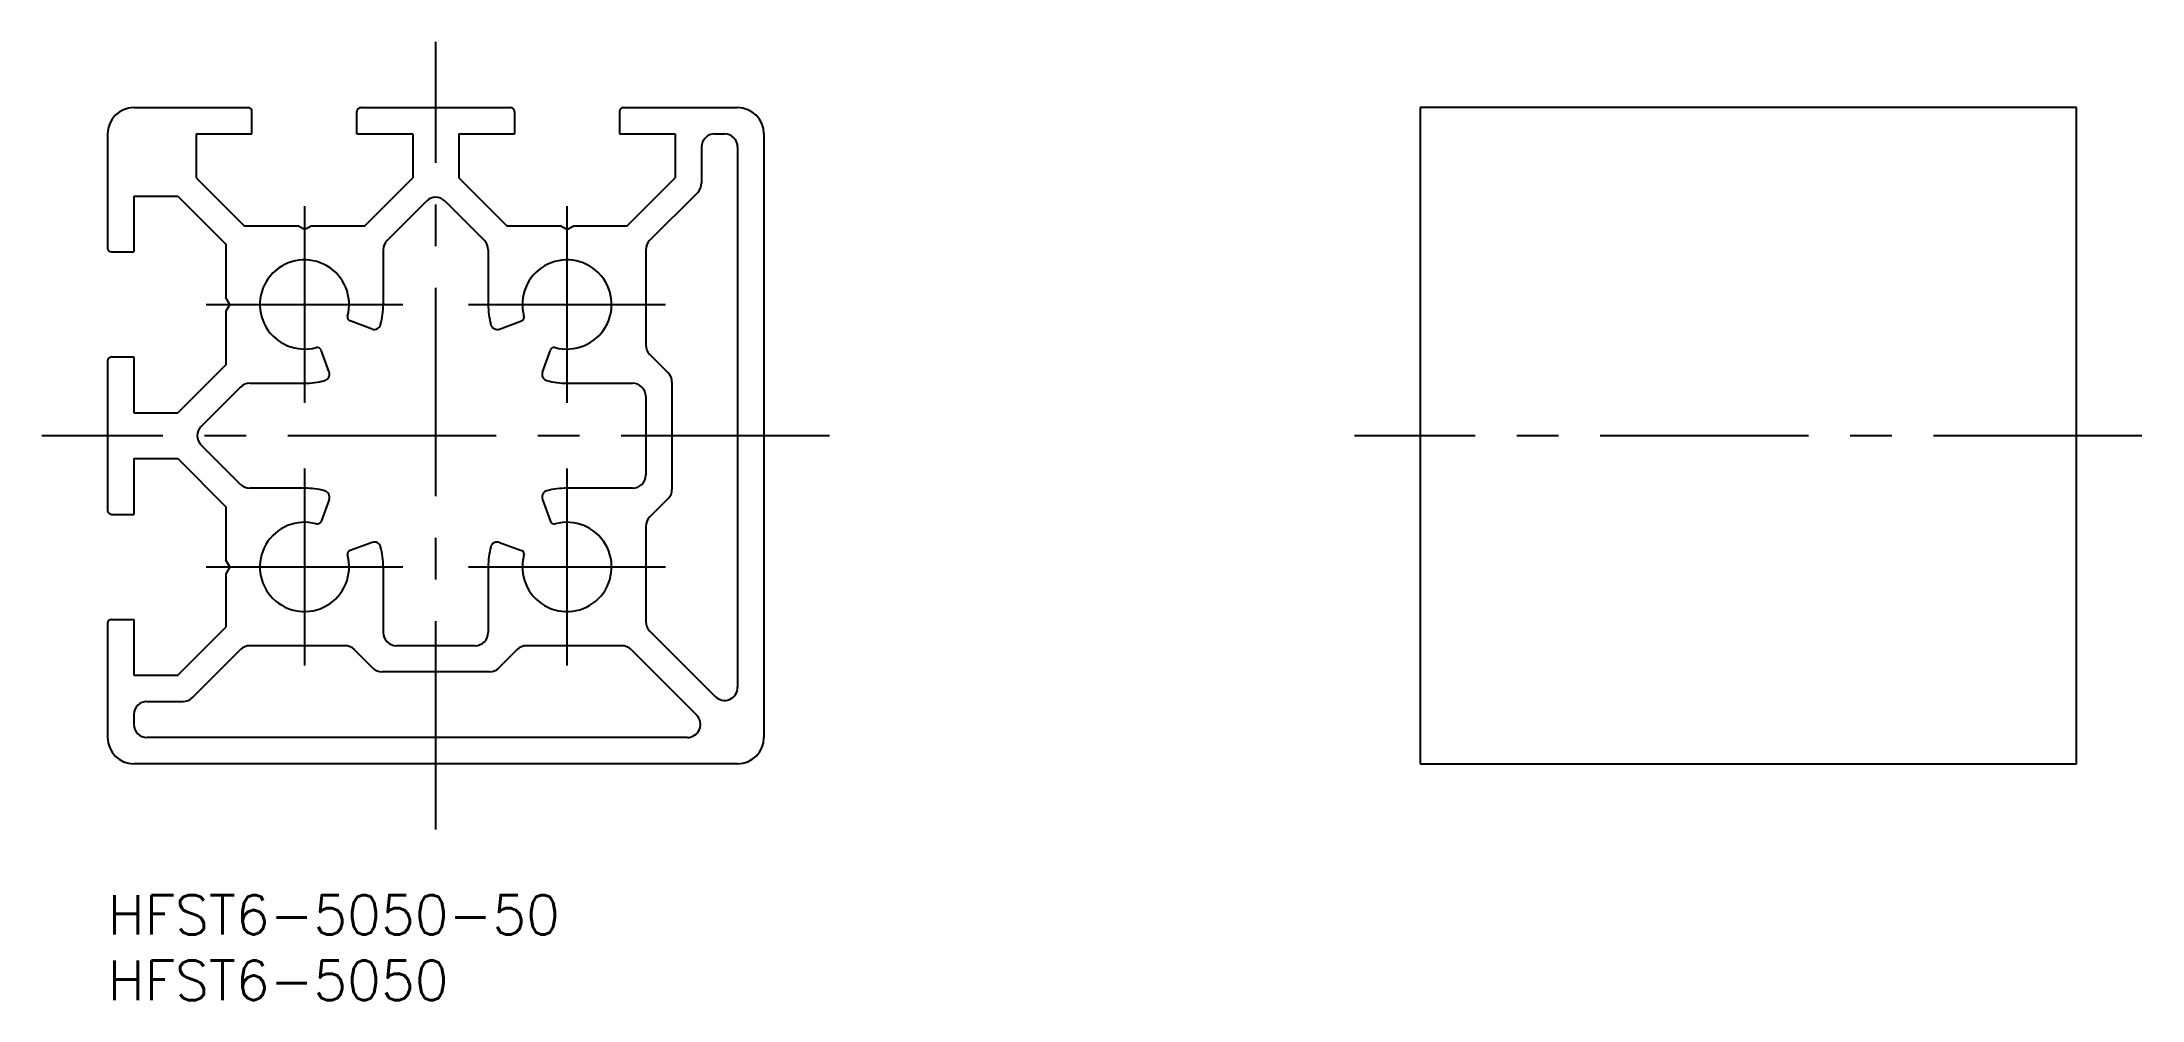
# Model space of a CAD drawing. Extents: x -5 to 155, y -8 to 65.
import ezdxf

# ---------------------------------------------------------------- set-up
doc = ezdxf.new("R2010")
doc.units = 0
doc.header["$LTSCALE"] = 0.5
doc.linetypes.add('CENTER', pattern=[50.8, 31.75, -6.35, 6.35, -6.35])
for name, color, linetype in [('MSM_CENTER', 1, 'CENTER'), ('MSM_CONTINUOUS', 7, 'CONTINUOUS'), ('MSM_PART_NUMBER', 7, 'CONTINUOUS')]:
    doc.layers.add(name, color=color, linetype=linetype)
doc.styles.get("Standard").update_dxf_attribs({"font": 'txt.shx', "height": 3, "bigfont": 'bigfont.shx'})

# ---------------------------------------------------------------- blocks, each defined once
blk = doc.blocks.new('*U2')
at = {"layer": 'MSM_PART_NUMBER'}
blk.add_text('HFST6-5050-50', height=3, dxfattribs=at).set_placement((0, -3))
blk = doc.blocks.new('*U3')
at = {"layer": 'MSM_PART_NUMBER'}
blk.add_text('HFST6-5050', height=3, dxfattribs=at).set_placement((0, -8))

msp = doc.modelspace()

# ---------------------------------------------------------------- linework, layer by layer
at = {"layer": 'MSM_CENTER'}
for p, q in [((25, 5), (25, 65)), ((15, 52.5), (15, 37.5)), ((35, 52.5), (35, 37.5)), ((7.5, 45), (22.5, 45)), ((27.5, 45), (42.5, 45)), ((55, 35), (-5, 35)), ((155, 35), (95, 35)), ((15, 32.5), (15, 17.5)), ((35, 32.5), (35, 17.5)), ((7.5, 25), (22.5, 25)), ((27.5, 25), (42.5, 25))]:
    msp.add_line(p, q, dxfattribs=at)
at = {"layer": 'MSM_CONTINUOUS'}
for p, q in [((2, 60), (10.7, 60)), ((11, 58), (11, 59.7)), ((19, 58), (19, 59.7)), ((19.3, 60), (30.7, 60)), ((31, 59.7), (31, 58)), ((39, 59.7), (39, 58)), ((39.3, 60), (48, 60)), ((150, 60), (100, 60)), ((100, 60), (100, 10)), ((150, 10), (150, 60)), ((0, 58), (0, 49.3)), ((6.75, 58), (11, 58)), ((6.75, 58), (6.75, 54.66)), ((19, 58), (23.25, 58)), ((23.25, 58), (23.25, 54.66)), ((26.75, 58), (31, 58)), ((26.75, 58), (26.75, 54.66)), ((39, 58), (43.25, 58)), ((43.25, 58), (43.25, 54.66)), ((46.25, 58), (47, 58)), ((50, 58), (50, 12)), ((45.25, 57), (45.25, 54.25)), ((48, 57), (48, 15.83)), ((6.75, 54.66), (10.41, 51)), ((19.59, 51), (23.25, 54.66)), ((26.75, 54.66), (30.41, 51)), ((39.59, 51), (43.25, 54.66)), ((2, 53.25), (2, 49)), ((2, 53.25), (5.34, 53.25)), ((5.34, 53.25), (9, 49.59)), ((21.29, 49.88), (24.29, 52.88)), ((25.71, 52.88), (28.71, 49.88)), ((41.29, 49.88), (44.96, 53.54)), ((10.41, 51), (14.48, 51)), ((15, 50.7), (14.48, 51)), ((15, 50.7), (15.52, 51)), ((15.52, 51), (19.59, 51)), ((30.41, 51), (34.48, 51)), ((35, 50.7), (34.48, 51)), ((35, 50.7), (35.52, 51)), ((35.52, 51), (39.59, 51)), ((0.3, 49), (2, 49)), ((9, 49.59), (9, 45.52)), ((21, 49.17), (21, 45)), ((29, 49.17), (29, 45)), ((41, 49.17), (41, 41.91)), ((9.3, 45), (9, 45.52)), ((9.3, 45), (9, 44.48)), ((9, 44.48), (9, 40.41)), ((20.15, 43.13), (18.47, 43.74)), ((29.85, 43.13), (31.53, 43.74)), ((0, 40.7), (0, 29.3)), ((0.3, 41), (2, 41)), ((2, 41), (2, 36.75)), ((9, 40.41), (5.34, 36.75)), ((16.87, 39.85), (16.26, 41.53)), ((33.13, 39.85), (33.74, 41.53)), ((41.29, 41.21), (42.71, 39.79)), ((10.12, 38.71), (7.12, 35.71)), ((10.83, 39), (15, 39)), ((35, 39), (40, 39)), ((43, 39.09), (43, 30.91)), ((41, 38), (41, 32)), ((2, 36.75), (5.34, 36.75)), ((7.12, 34.29), (10.12, 31.29)), ((2, 33.25), (2, 29)), ((2, 33.25), (5.34, 33.25)), ((5.34, 33.25), (9, 29.59)), ((15, 31), (10.83, 31)), ((40, 31), (35, 31)), ((0.3, 29), (2, 29)), ((9, 29.59), (9, 25.52)), ((16.87, 30.15), (16.26, 28.47)), ((33.13, 30.15), (33.74, 28.47)), ((41.29, 28.79), (42.71, 30.21)), ((41, 28.09), (41, 20.83)), ((20.15, 26.87), (18.47, 26.26)), ((29.85, 26.87), (31.53, 26.26)), ((9.3, 25), (9, 25.52)), ((9.3, 25), (9, 24.48)), ((9, 24.48), (9, 20.41)), ((21, 25), (21, 20)), ((29, 25), (29, 20)), ((0.3, 21), (2, 21)), ((2, 21), (2, 16.75)), ((0, 20.7), (0, 12)), ((5.34, 16.75), (9, 20.41)), ((41.29, 20.12), (46.29, 15.12)), ((6.46, 15.04), (10.12, 18.71)), ((18.09, 19), (10.83, 19)), ((18.79, 18.71), (20.21, 17.29)), ((28, 19), (22, 19)), ((31.21, 18.71), (29.79, 17.29)), ((39.17, 19), (31.91, 19)), ((39.88, 18.71), (44.88, 13.71)), ((2, 16.75), (5.34, 16.75)), ((29.09, 17), (20.91, 17)), ((3, 14.75), (5.75, 14.75)), ((2, 13.75), (2, 13)), ((44.17, 12), (3, 12)), ((48, 10), (2, 10)), ((100, 10), (150, 10))]:
    msp.add_line(p, q, dxfattribs=at)
for centre, radius, start, end in [((2, 58), 2, 90, 180), ((10.7, 59.7), 0.3, 0, 90), ((19.3, 59.7), 0.3, 90, 180), ((30.7, 59.7), 0.3, 0, 90), ((39.3, 59.7), 0.3, 90, 180), ((48, 58), 2, 0, 90), ((46.25, 57), 1, 90, 180), ((47, 57), 1, 0, 90), ((25, 52.17), 1, 45, 135), ((44.25, 54.25), 1, 315, 360), ((22, 49.17), 1, 135, 180), ((28, 49.17), 1, 0, 45), ((42, 49.17), 1, 135, 180), ((0.3, 49.3), 0.3, 180, 270), ((15, 45), 3.4, 344.6507, 285.3492), ((35, 45), 3.4, 254.6508, 195.3493), ((15, 45), 6, 345.2159, 0), ((35, 45), 6, 180.0001, 194.7841), ((18.57, 44.02), 0.3, 164.6507, 250), ((20.32, 43.6), 0.5, 250, 345.2159), ((29.68, 43.6), 0.5, 194.7841, 290.0001), ((31.43, 44.02), 0.3, 290.0001, 15.3493), ((15.98, 41.43), 0.3, 20.0001, 105.3492), ((34.02, 41.43), 0.3, 74.6508, 159.9999), ((42, 41.91), 1, 180, 225), ((0.3, 40.7), 0.3, 90, 180), ((10.83, 38), 1, 90, 135), ((15, 45), 6, 270, 284.7841), ((16.4, 39.68), 0.5, 284.7841, 20.0001), ((33.6, 39.68), 0.5, 159.9999, 255.2159), ((35, 45), 6, 255.2159, 270), ((40, 38), 1, 0, 90), ((42, 39.09), 1, 0, 45), ((7.83, 35), 1, 135, 225), ((10.83, 32), 1, 225, 270), ((15, 25), 6, 75.2159, 90), ((16.4, 30.32), 0.5, 340.0001, 75.2159), ((33.6, 30.32), 0.5, 104.7841, 199.9999), ((35, 25), 6, 90, 104.7841), ((40, 32), 1, 270, 0), ((42, 30.91), 1, 314.9997, 0), ((0.3, 29.3), 0.3, 180, 270), ((15, 25), 3.4, 74.6507, 15.3493), ((15.98, 28.57), 0.3, 254.6507, 340.0001), ((35, 25), 3.4, 164.6507, 105.3493), ((34.02, 28.57), 0.3, 199.9999, 285.3493), ((42, 28.09), 1, 134.9997, 180), ((18.57, 25.98), 0.3, 110, 195.3493), ((20.32, 26.4), 0.5, 14.7841, 110), ((15, 25), 6, 359.9999, 14.7841), ((35, 25), 6, 165.2159, 179.9999), ((29.68, 26.4), 0.5, 69.9999, 165.2159), ((31.43, 25.98), 0.3, 344.6507, 69.9999), ((0.3, 20.7), 0.3, 90, 180), ((42, 20.83), 1, 180, 225), ((22, 20), 1, 180, 270), ((28, 20), 1, 270, 0), ((10.83, 18), 1, 90, 135), ((18.09, 18), 1, 44.9998, 90), ((31.91, 18), 1, 90, 134.9998), ((39.17, 18), 1, 45, 90), ((20.91, 18), 1, 224.9998, 270), ((29.09, 18), 1, 270, 314.9998), ((3, 13.75), 1, 90, 180), ((5.75, 15.75), 1, 270, 315), ((47, 15.83), 1, 225, 0), ((3, 13), 1, 180, 270), ((44.17, 13), 1, 270, 45), ((2, 12), 2, 180, 270), ((48, 12), 2, 270, 0)]:
    msp.add_arc(centre, radius, start, end, dxfattribs=at)

# ---------------------------------------------------------------- block references
for name in ['*U2', '*U3']:
    msp.add_blockref(name, (0, 0), dxfattribs=at)

doc.saveas('drawing.dxf')
